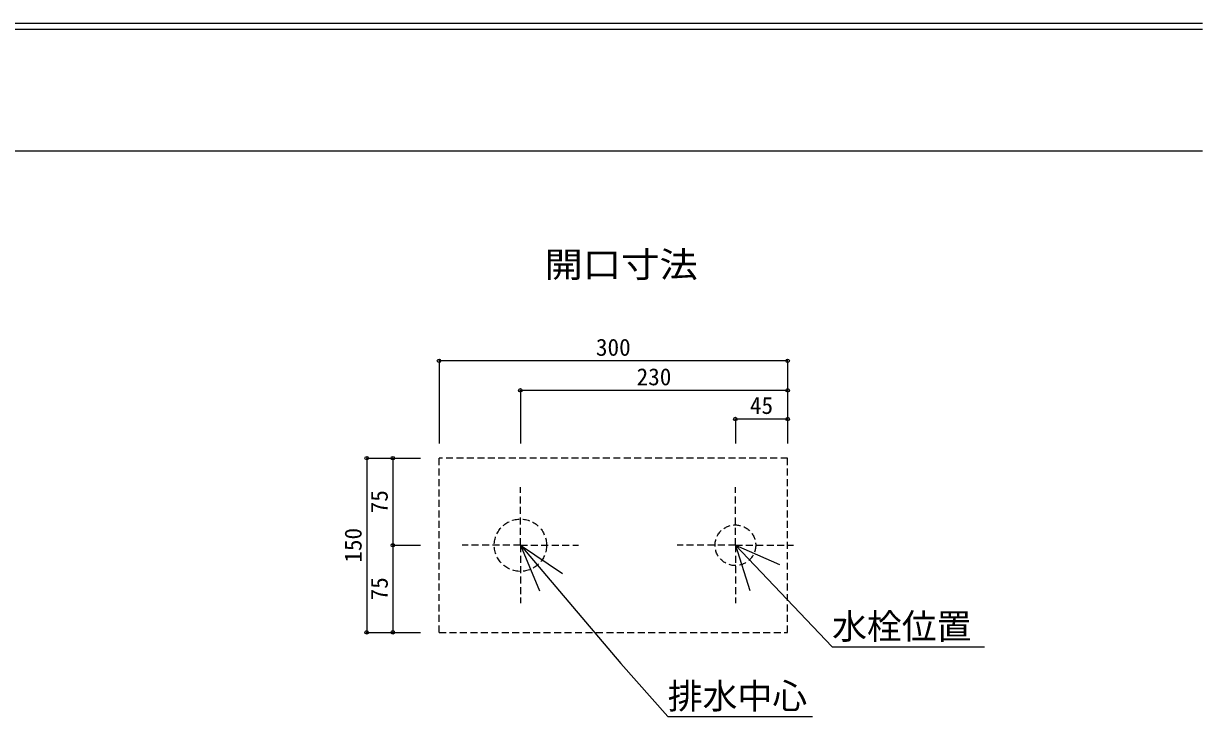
# Model space of a CAD drawing. Units: millimetres, scale not verified. Extents: x -1002 to 1043, y -687 to 676.
# Drawn here: x -12 to 1002, y 43 to 640 of the extents above; entities that cross this region are included whole.
import ezdxf
from ezdxf.enums import TextEntityAlignment as Align

# ---------------------------------------------------------------- set-up
doc = ezdxf.new("R2010")
doc.units = ezdxf.units.MM
doc.header["$LTSCALE"] = 5
doc.header["$PDMODE"] = 32
doc.header["$PDSIZE"] = 3
doc.linetypes.add('DASHED1', pattern=[1.8, 1.2, -0.6])
doc.layers.add('F-0', color=7, linetype='Continuous', lineweight=15)
doc.styles.add('ＭＳ ゴシック', font='')
doc.styles.get('ＭＳ ゴシック').set_extended_font_data('MS Gothic')

msp = doc.modelspace()

# ---------------------------------------------------------------- linework, layer by layer
at = {"layer": 'F-0'}
for p, q in [((1002.034, 640.036), (-1002.086, 640.036)), ((1002.034, 635.036), (-1002.086, 635.036)), ((1002.034, 530.036), (-1002.086, 530.036)), ((415.098, 190.805), (431.608, 151.6)), ((415.098, 190.805), (451.341, 166.4)), ((600.098, 190.805), (612.606, 151.899)), ((600.098, 190.805), (638.095, 174.099)), ((600.098, 190.805), (683.316, 103.389)), ((683.316, 103.389), (814.516, 103.389)), ((541.898, 43.395), (666.518, 43.395))]:
    msp.add_line(p, q, dxfattribs=at)
at = {"layer": 'F-0', "color": 4, "lineweight": 9}
for p, q in [((645.098, 349.554), (345.098, 349.554)), ((345.098, 349.554), (345.098, 278.365)), ((645.098, 349.554), (645.098, 278.365)), ((645.098, 324.146), (415.098, 324.146)), ((415.098, 324.146), (415.098, 278.365)), ((645.098, 324.146), (645.098, 278.365)), ((645.098, 299.479), (600.098, 299.479)), ((600.098, 299.479), (600.098, 278.365)), ((645.098, 299.479), (645.098, 278.365)), ((282.855, 265.805), (282.855, 115.805)), ((282.855, 265.805), (329.014, 265.805)), ((305.326, 265.805), (305.326, 190.805)), ((305.326, 265.805), (329.014, 265.805)), ((305.326, 190.805), (329.014, 190.805)), ((305.326, 190.805), (305.326, 115.805)), ((282.855, 115.805), (329.014, 115.805)), ((305.326, 115.805), (329.014, 115.805))]:
    msp.add_line(p, q, dxfattribs=at)
at = {"layer": 'F-0', "color": 4, "linetype": 'DASHED1', "lineweight": 9}
for q in [(345.098, 265.805), (645.098, 115.805)]:
    msp.add_line((345.098, 115.805), q, dxfattribs=at)
at = {"layer": 'F-0', "linetype": 'DASHED1'}
for p, q in [((415.098, 190.805), (415.098, 240.805)), ((600.098, 190.805), (600.098, 240.805)), ((415.098, 190.805), (365.098, 190.805)), ((415.098, 190.805), (415.098, 140.805)), ((415.098, 190.805), (465.098, 190.805)), ((600.098, 190.805), (550.098, 190.805)), ((600.098, 190.805), (650.098, 190.805)), ((600.098, 190.805), (600.098, 140.805))]:
    msp.add_line(p, q, dxfattribs=at)
at = {"layer": 'F-0', "color": 4, "linetype": 'DASHED1', "lineweight": 9}
msp.add_lwpolyline([(645.098, 115.805), (645.098, 265.805), (345.098, 265.805)], dxfattribs=at)
at = {"layer": 'F-0'}
msp.add_lwpolyline([(415.098, 190.805), (501.496, 89.112), (541.898, 43.395)], dxfattribs=at)
at = {"layer": 'F-0', "linetype": 'DASHED1'}
for centre, radius in [((415.098, 190.805), 22.5), ((600.098, 190.805), 17.5)]:
    msp.add_circle(centre, radius, dxfattribs=at)
at = {"layer": 'F-0', "color": 6}
for p in [(345.098, 349.554), (645.098, 349.554), (415.098, 324.146), (645.098, 324.146), (600.098, 299.479), (645.098, 299.479), (282.855, 265.805), (305.326, 265.805), (305.326, 190.805), (282.855, 115.805), (305.326, 115.805)]:
    msp.add_point(p, dxfattribs=at)

# ---------------------------------------------------------------- texts
at = {"layer": 'F-0', "color": 3, "style": 'ＭＳ ゴシック', "width": 1.1}
msp.add_text('開口寸法', height=21.99, dxfattribs=at).set_placement((435.79, 414.93), align=Align.BOTTOM_LEFT)
at = {"layer": 'F-0', "style": 'ＭＳ ゴシック'}
for s, height, p in [('300', 14.66, (480.098, 349.554)), ('230', 14.66, (515.098, 324.146)), ('45', 14.66, (612.598, 299.479)), ('水栓位置', 21.99, (683.316, 103.389)), ('排水中心', 21.99, (541.898, 43.395))]:
    msp.add_text(s, height=height, dxfattribs=at).set_placement(p, align=Align.BOTTOM_LEFT)
for s, p in [('75', (305.326, 218.305)), ('150', (282.855, 175.805)), ('75', (305.326, 143.305))]:
    msp.add_text(s, height=14.66, rotation=90, dxfattribs=at).set_placement(p, align=Align.BOTTOM_LEFT)

doc.saveas('drawing.dxf')
